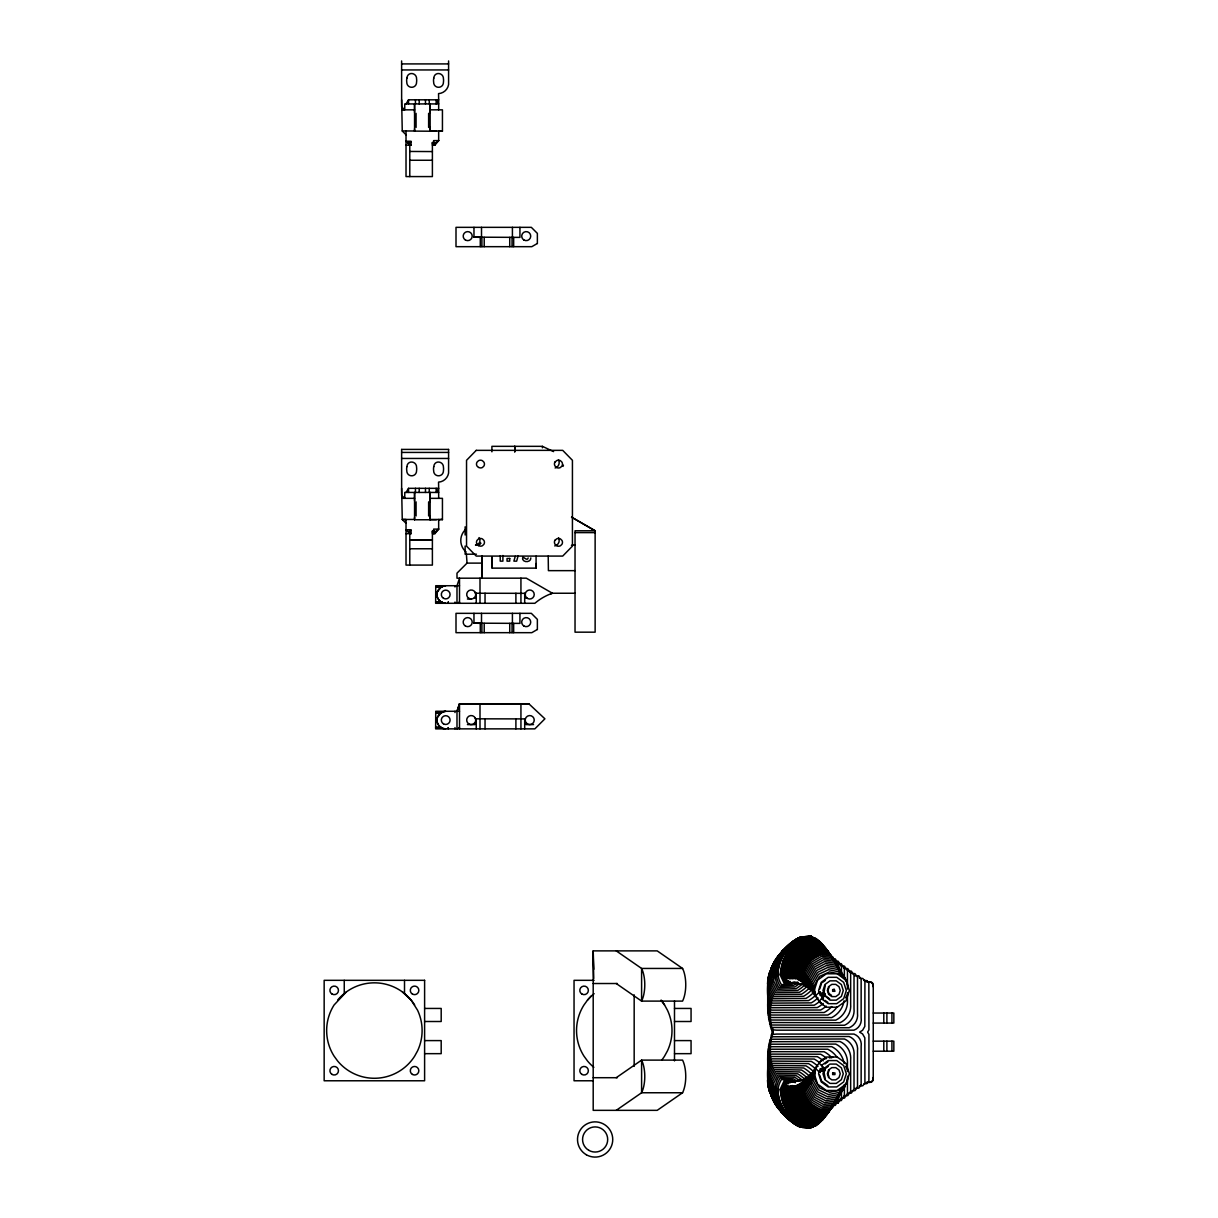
<?xml version="1.0" encoding="UTF-8"?>
<svg xmlns="http://www.w3.org/2000/svg" width="1218" height="1218" viewBox="0 0 1218 1218"><rect width="100%" height="100%" fill="white"/><g stroke="black" fill="none" stroke-linecap="round" stroke-linejoin="round"><path stroke-width="1.5" d="M401.62 449.457L401.636 495.559L404.757 498.132L404.757 492.437L438.663 492.437L436.151 488.327L436.151 492.437M401.62 60.946L401.636 107.047L404.757 109.62L404.757 103.926L438.663 103.926L436.151 99.815L436.151 103.926M406.02 523.298L402.26 519.523L401.62 488.327M406.02 134.787L402.26 131.011L401.62 99.815M409.781 532.692L409.781 533.667L406.02 529.754L411.045 529.754L411.045 533.667L406.02 533.667M409.781 144.181L409.781 145.155L406.02 141.242L411.045 141.242L411.045 145.155L406.02 145.155M414.562 130.996L402.26 130.95M436.409 519.766L414.562 519.766L414.562 517.224M414.562 500.963L414.562 492.925M436.409 131.255L414.562 131.118M414.562 130.752L414.562 128.712M414.562 112.452L414.562 104.413M430.137 515.64L430.137 519.766L430.137 492.437L430.137 501.542M430.137 127.129L430.137 131.255L430.137 103.926L430.137 113.03M434.902 532.525L434.902 531.048L432.39 531.048L432.39 532.525L434.902 532.525L434.902 533.667L432.39 533.667M434.902 144.013L434.902 142.536L432.39 142.536L432.39 144.013L434.902 144.013L434.902 145.155L432.39 145.155M482.115 556.047L482.115 578.169L482.115 555.987M491.905 451.832L491.905 446.336L542.391 446.336L553.596 451.604M492.163 568.136L492.163 556.824L492.163 568.136L536.072 568.136L536.072 556.184M838.136 966.041L831.879 957.561L821.708 956.206L811.523 962.144L805.189 973.106L805.159 984.433L806.377 983.215L806.392 985.134L807.58 983.961M435.739 586.969L435.648 603.291L534.854 603.291A54.597 54.597 0 0 1 552.393 593.242L575.033 593.242M435.648 727.603L435.739 712.545M839.293 1096.276L832.899 1104.848L822.683 1106.325L812.528 1100.554L806.301 1089.79L806.392 1079.102L807.58 1080.29M767.721 1006.784L767.69 1003.921L771.161 1010.133L820.627 1010.026A29.339 29.339 0 0 0 826.246 1006.098M805.159 982.484L803.91 983.733L804.093 971.812L810.518 960.682L820.749 954.562L830.859 955.81L836.994 964.199M840.435 1094.282L833.934 1102.96L823.657 1104.528L813.517 1098.956L807.412 1088.359L807.61 1078.387L808.752 1079.529L808.813 1077.656L809.924 1078.752M772.09 1033.808L772.045 1028.403M803.941 981.769L802.829 982.865L802.982 970.609L809.513 959.282L819.775 952.994L829.839 954.136L835.852 962.433M808.813 1077.656L808.508 1086.867L814.522 1097.281L824.616 1102.686L834.954 1100.996L841.592 1092.211M802.708 981.069L801.414 981.617L801.87 969.467L808.508 957.972L818.8 951.502L828.803 952.537L834.711 960.728L827.783 950.999L817.841 950.07L807.519 956.709L800.774 968.401L800.165 980.657L801.459 980.368M842.749 1090.08L835.974 1098.971L825.591 1100.752L815.527 1095.53L809.62 1085.299L810 1076.895L811.066 1077.96L810.731 1083.67L816.532 1093.718L826.565 1098.758L836.994 1096.87L843.861 1088.77L845.079 1085.588M810.731 1083.67L811.173 1076.118L812.178 1077.138M843.861 1088.77L844.074 1085.04M800.211 979.668L798.917 979.774L799.663 967.396L806.514 955.536L816.867 948.7L826.763 949.538L832.427 957.683M448.3 602.042L448.209 603.291L448.209 602.042M448.3 727.603L448.209 728.866L448.209 727.603M798.978 978.983L798.201 979.744L797.683 978.967L798.551 966.483L805.509 954.425L815.893 947.421L825.743 948.137L831.285 956.297M797.729 978.282L796.968 979.044L796.435 978.237L797.44 965.615L804.504 953.389L814.918 946.203L824.708 946.812L830.143 954.988M530.835 557.92C531.078 562.122 524.273 562.914 522.72 559.473C521.746 553.535 527.105 562.472 528.17 557.92M846.236 1083.228L839.05 1092.455L828.499 1094.556L818.526 1089.866L812.939 1080.183L813.548 1072.982L814.477 1073.911M792.888 978.526L795.735 978.419L796.344 964.839L803.515 952.415L813.959 945.061L823.688 945.564L828.986 953.74M847.88 1076.073L847.286 1082.056L840.07 1090.14L829.473 1092.333L819.531 1087.826L814.05 1078.341L815.329 1070.302M814.431 1074.443L814.629 1072.449M873.169 1077.488L872.91 1079.97L871.251 1081.812L867.947 1082.33M767.69 983.87L769.167 973.228L771.755 968.752M837.177 1006.738A25.182 25.182 0 0 1 827.814 1015.051L770.979 1015.036L767.721 1009.433L767.69 983.368L769 974.507A27.298 27.298 0 0 0 767.644 984.098M772.319 966.422L770.096 979.105L770.096 989.153L773.963 996.72L803.636 996.278A39.966 39.966 0 0 0 812.269 989.366M773.202 965.478L770.857 978.465L770.857 987.006L774.755 994.725L801.474 994.238A41.473 41.473 0 0 0 810.29 987.113M767.69 983.368C768.862 967.61 778.241 952.841 790.939 943.691M804.58 985.195A44.259 44.259 0 0 1 797.714 990.417L776.627 991.026L772.714 983.048L775.257 963.819L783.25 949.979M801.764 984.479A45.523 45.523 0 0 1 796.13 988.635L777.708 989.305L773.811 981.221C773.293 964.823 781.651 948.487 795.537 939.794M799.054 983.87A46.726 46.726 0 0 1 794.73 986.961L778.881 987.676C768.147 970.731 782.656 948.959 796.679 938.804L797.303 938.758M797.866 982.226A47.867 47.867 0 0 1 793.512 985.377L780.144 986.154C769.395 969.33 784.727 948.046 798.262 937.906L799.13 937.83M780.236 975.07L783.052 960.941L791.487 946.34L802.312 936.84L811.614 936.52L803.286 937.129A46.406 46.406 0 0 0 781.484 974.887L785.473 983.139L794.623 982.469L784.118 983.322L780.236 975.07A48.065 48.065 0 0 1 802.312 936.84M792.507 983.9L781.499 984.723C770.796 968.066 786.858 947.239 799.891 937.16L811.401 936.063L800.835 937.068M518.152 555.712L516.66 561.148L513.889 561.148L515.244 556.306M782.154 965.509L781.149 970.533M825.119 1069.13L818.679 1062.614L826.352 1057.026L837.223 1057.026L846.008 1063.421L849.357 1073.758L846.008 1084.081L837.223 1090.475L826.352 1090.475L817.567 1084.081L814.203 1073.758L815.862 1068.658L819.166 1071.977M819.714 989.016L821.632 983.109M825.302 985.286L824.053 991.833M828.986 987.478L827.996 990.493L828.986 993.507L831.544 995.365M824.053 1072.403L825.302 1078.95M828.986 1070.744L827.996 1073.758L828.986 1076.773M459.506 727.603L456.994 728.866L456.994 711.282L459.506 703.745L528.81 703.745L544.903 718.818L534.854 728.866L435.648 728.866L435.648 727.359L441.205 727.359M456.994 711.282L459.506 703.76L528.81 703.745M795.445 1082.421A48.918 48.918 0 0 0 792.507 1080.351L781.499 1079.513C770.796 1096.185 786.858 1116.997 799.891 1127.092L808.935 1127.914L811.264 1127.107M811.614 1127.716L802.312 1127.396L791.487 1117.896L783.052 1103.295L780.236 1089.166L784.118 1080.914L794.623 1081.767L785.473 1081.112L781.484 1089.349A46.406 46.406 0 0 0 803.286 1127.107L812.68 1127.259M794.501 1081.691L786.843 1081.219L782.732 1089.471A44.807 44.807 0 0 0 804.261 1126.741L813.731 1126.726L805.22 1126.3A43.254 43.254 0 0 1 783.981 1089.501L786.021 1085.527L788 1086.563M784.773 1085.375L785.701 1086.136M794.288 1081.569L788.213 1081.264L786.417 1084.766L785.519 1083.868M814.796 1126.117L805.22 1126.3M787.193 1085.756L785.229 1089.471A41.762 41.762 0 0 0 806.194 1125.797L815.497 1126.148L817.232 1122.859M790.863 1081.295L789.568 1081.249L788.213 1083.807L787.346 1082.939M777.054 957.896L781.956 952.978M818.557 1121.717L816.517 1125.462L807.169 1125.219A40.331 40.331 0 0 1 786.463 1089.379L788.335 1085.954L789.097 1086.715M767.827 1062.979L771.39 1056.493L817.324 1056.645A31.303 31.303 0 0 1 823.201 1060.832M833.538 1103.386L829.976 1109.872L828.682 1109.872M790.162 1086.852L789.431 1086.121L787.711 1089.197A38.946 38.946 0 0 0 808.128 1124.564L817.537 1124.701L819.653 1120.925M836.035 1101.453L832.564 1107.664L831.178 1107.664M826.246 1058.153A29.339 29.339 0 0 0 820.627 1054.209L771.161 1054.118L767.69 1060.315L767.721 1057.452M767.644 1057.589L771.024 1051.682L824.129 1051.713A27.298 27.298 0 0 1 831.772 1057.696M790.512 1086.258L788.96 1088.953A37.591 37.591 0 0 0 809.102 1123.849L818.572 1123.879L820.765 1120.058M791.061 1081.158L801.398 1080.777M773.384 965.95L775.059 963.027M781.804 951.41L793.831 940.981A44.259 44.259 0 0 0 772.714 977.323M769.289 973.03L767.827 982.621L767.903 1012.265L771.024 1017.517L831.711 1017.593A23.005 23.005 0 0 0 844.12 1000.754M782.032 951.014L774.176 964.61L771.74 977.871L771.74 984.966L775.638 992.837L799.495 992.289A42.904 42.904 0 0 0 807.473 986.017M845.612 997.801L848.352 993.051M836.644 1103.021L838.212 1103.021L841.455 1097.418L841.455 1089.851M819.075 1122.981L821.998 1118.87M793.162 1087.05L792.553 1086.426L791.456 1088.253A35.048 35.048 0 0 0 811.051 1122.189L820.612 1122.006L822.972 1118.109M406.02 103.926L408.532 99.815L438.663 99.815L438.663 109.833M406.02 492.437L408.532 488.327L438.663 488.327L438.663 498.345M824.951 1115.612L821.632 1120.971L812.01 1121.26A33.83 33.83 0 0 1 792.69 1087.796L793.527 1086.471L795.232 1087.141M781.149 1093.703L782.154 1098.743M794.456 1086.456L793.938 1087.278A32.673 32.673 0 0 0 812.985 1120.255L822.668 1119.86L823.398 1118.687M822.668 1119.86L826.992 1113.039M812.132 1073.987L811.31 1073.165L813.928 1071.901L813.03 1071.003L814.735 1070.774L813.807 1069.846L815.512 1069.602L814.538 1068.628L816.212 1068.369L815.344 1067.501L816.882 1067.09L816.319 1066.526L822.333 1059.401L826.58 1058.503M828.103 1111.867L823.688 1118.672L813.959 1119.19L803.515 1111.821L796.344 1099.412L795.704 1085.877L797.44 1098.621L804.504 1110.846L814.918 1118.033L824.708 1117.424L830.143 1109.248M796.481 1086.654L796.968 1085.208L797.729 1085.954M801.459 1083.868L800.165 1083.578L800.774 1095.835L807.519 1107.527L817.841 1114.181L827.783 1113.237L834.711 1103.508L826.763 1114.714L816.867 1115.536L806.514 1108.7L799.663 1096.839L798.917 1084.462L800.211 1084.568M769.685 1042.41L769.685 1040.492L772.166 1036.777L849.144 1036.488A13.657 13.657 0 0 1 857.502 1050.951L857.502 1086.882L855.021 1090.597L852.052 1090.795M856.543 1088.329L857.502 1086.882M831.285 1107.938L825.743 1116.099L815.893 1116.815L805.509 1109.811L798.551 1097.768L797.683 1085.268L798.201 1084.492L798.978 1085.268M827.783 1113.237L832.427 1106.553L826.763 1114.714M860.304 1086.045L861.141 1084.857L861.141 1046.46A11.206 11.206 0 0 0 853.985 1034.067L776.673 1034.067L772.684 1034.417L770.385 1039.441M861.141 1084.857L858.842 1088.131L854.869 1088.481M828.803 1111.714L818.8 1112.75L808.508 1106.279L801.87 1094.769L801.414 1082.619L802.708 1083.183M346.338 991.939L334.082 1004.987A47.715 47.715 0 0 0 334.082 1056.128L337.614 1060.969A47.715 47.715 0 0 0 414.668 1056.128L417.561 1050.875A47.715 47.715 0 0 0 417.561 1010.224L411.151 1000.13L402.427 991.939M594.125 993.675L591.598 995.761A47.715 47.715 0 0 0 587.502 1000.13L583.97 1004.987A47.715 47.715 0 0 0 583.97 1056.128L587.502 1060.969A47.715 47.715 0 0 0 593.851 1067.318M835.852 1101.803L829.839 1110.1L819.775 1111.242L809.513 1104.954L802.982 1093.627L802.829 1081.371L803.941 1082.467M771.207 1023.653L771.207 1029.24L773.293 1032.057L771.207 1034.995L771.207 1040.294M555.043 462.155L556.504 460.724A4.065 4.065 0 0 1 560.493 460.724L561.94 462.155A3.821 3.821 0 0 1 561.94 466.037L560.493 467.468A4.065 4.065 0 0 1 556.504 467.468L555.043 466.037A4.065 4.065 0 0 1 554.997 461.85M555.043 540.396L556.504 538.965A4.065 4.065 0 0 1 560.493 538.965L561.94 540.396A3.821 3.821 0 0 1 561.94 544.294L560.493 545.71A4.065 4.065 0 0 1 556.504 545.71L555.043 544.294A4.065 4.065 0 0 1 554.997 540.092M434.902 145.155L438.663 140.603L438.663 130.95M434.902 533.667L438.663 529.114L438.663 519.462M820.612 1068.886L825.149 1067.973M845.003 1086.608L838.03 1094.693L827.54 1096.687L817.537 1091.83L811.827 1081.965L812.315 1075.327L813.274 1076.286M822.5 1066.374L822.15 1068.475M587.502 1000.13L591.598 995.761M482.115 563.112L467.042 563.112L456.994 573.16L456.994 578.2L526.298 578.169L552.393 593.242L550.795 593.821M814.796 938.119L805.22 937.936A43.254 43.254 0 0 0 783.981 974.735L786.021 978.724L786.874 977.871M785.366 980.064L788 977.689M785.519 980.368L786.417 979.485L788.183 982.941L797.455 982.515L788.183 982.941L787.346 981.297L788.213 980.429L789.568 983.002L790.863 982.941M789.097 977.521L788.335 978.282L786.463 974.872A40.331 40.331 0 0 1 807.169 939.017L816.517 938.789L818.557 942.534M790.162 977.384L789.431 978.115L787.711 975.039A38.946 38.946 0 0 1 808.128 939.672L817.537 939.535L819.653 943.326M821.206 943.996L819.592 941.255L810.077 941.179A36.296 36.296 0 0 0 790.208 975.603L791.548 977.871L792.202 977.232M793.162 977.201L792.553 977.81L791.456 975.983A35.048 35.048 0 0 1 811.051 942.047L820.612 942.23L823.825 947.558M789.173 982.226L790.01 981.388L790.939 983.093L797.059 982.926M795.232 976.988L794.456 977.78L793.938 976.958A32.673 32.673 0 0 1 812.985 943.98L822.668 944.376L827.844 952.567M791.061 983.093L797.942 983.17M795.308 978.846L796.481 977.582M796.176 983.489L802.814 983.87M798.582 983.824L801.307 984.281M800.896 984.266L805.966 984.875M803.119 984.783L805.707 985.423M805.265 985.408L804.702 985.956L808.387 986.154M806.636 986.062L806.027 986.656L807.854 986.778L807.199 987.433L810.137 987.646M808.752 984.707L807.61 985.849L807.412 975.877L813.517 965.28L823.657 959.708L833.934 961.276L840.435 969.954M809.011 987.554L808.326 988.255L811.401 988.514M842.749 974.156L835.974 965.265L825.591 963.484L815.527 968.706L809.62 978.937L810 987.341L811.066 986.291M810.107 988.392L809.376 989.138L813.061 991.269L812.193 992.137L813.928 992.35L813.03 993.233L814.735 993.462L813.807 994.406L815.512 994.649L814.538 995.608L816.212 995.867L815.344 996.735L816.882 997.146L818.237 999.887M812.178 987.113L811.173 988.118L810.731 980.566L816.532 970.533L826.565 965.478L836.994 967.366L843.907 976.364M813.274 987.95L812.315 988.925L811.827 982.271L817.537 972.421L827.54 967.549L838.03 969.543L845.003 977.643L846.236 981.008M814.477 990.325L813.548 991.269L812.939 984.053L818.526 974.37L828.499 969.695L839.05 971.797L845.079 978.648M819.166 992.274L815.862 995.578L814.203 990.493L817.567 980.155L826.352 973.776L837.223 973.776L846.008 980.155L849.357 990.493L846.008 1000.815L837.223 1007.21L826.352 1007.21L818.679 1001.638L824.632 995.578L829.991 1000.145L836.264 1000.145L841.349 996.461L843.282 990.493L841.349 984.525L836.264 980.84L829.991 980.84L824.921 984.525L822.972 990.493L824.921 996.461M820.399 991.68L819.333 992.761L825.317 993.599M823.566 992.32L820.262 995.624L818.587 990.493L821.236 982.332L828.179 977.308L836.736 977.308L843.678 982.332L846.327 990.493L843.678 998.638L836.736 1003.678L828.179 1003.678L821.434 998.775M822.15 995.761L821.511 996.4L823.475 998.775M818.146 999.765L820.962 1003.114M822.12 998.227L825.134 995.182M789.645 945.214C772.014 956.663 765.452 978.511 768.056 998.669L771.71 1005.398L814.203 1005.2A33.191 33.191 0 0 0 818.877 1002.033M783.128 951.258C769.639 961.733 767.066 980.094 768.406 996.157L772.136 1003.13L811.264 1002.871A35.002 35.002 0 0 0 818.024 997.877M776.308 959.525L779.216 957.181M821.495 1065.415L828.179 1060.558L836.736 1060.558L843.678 1065.598L846.327 1073.758L843.678 1081.904L836.736 1086.943L828.179 1086.943L821.236 1081.904L818.587 1073.758L820.262 1068.612L823.566 1071.916M479.359 544.766L475.492 545.025A4.522 4.522 0 0 0 478.978 537.625M822.881 982.195L825.393 980.368M824.997 1063.923L827.905 1061.807M825.302 1068.551L828.255 1066.42M616.232 1077.702L641.597 1060.117L682.567 1060.117A21.452 9.059 -90 0 1 682.567 1092.759L657.202 1110.344L593.196 1110.344L593.196 950.877L657.202 950.877L682.567 968.447A21.452 9.059 -90 0 1 682.567 1001.105L641.597 1001.105L616.232 983.52M616.232 1110.344L641.597 1092.759L682.567 1092.759M459.506 602.042L456.994 603.291L456.994 585.721L459.506 578.2L459.506 603.291M789.523 978.298L792.674 977.552M789.294 978.511L794.09 977.475M829.397 1057.924L832.929 1057.194M789.355 978.663L793.969 977.765M793.831 978.069L790.726 978.617L789.797 976.09L790.528 978.115L791.502 977.14L792.081 978.648L793.329 978.45M821.602 1069.876L825.028 1069.343M863.988 1084.005L866.957 1083.548L868.845 1081.203L868.921 1077.884L868.921 1034.341L867.642 1032.118L868.921 1029.895L868.845 983.033L866.957 980.688L863.988 980.231L864.917 981.312L864.826 1026.393L862.572 1030.306L859.588 1032.118L862.572 1033.945L864.826 1037.843L864.917 1082.924L862.831 1085.74L859.329 1086.151M571.44 545.329L575.033 544.781M825.317 1070.637L819.333 1071.475L820.399 1072.556M806.377 1081.021L805.159 1079.803L805.159 1081.751L803.91 1080.503L804.093 1092.424L810.518 1103.554L820.749 1109.674L830.859 1108.426L836.994 1100.037M813.852 1073.804L810.366 1074.169L811.142 1074.946M436.988 587.228L442.317 586.969M436.988 712.789L442.317 712.545M812.634 1074.794L809.376 1075.113L810.107 1075.844M785.473 983.139L796.039 982.454M811.401 1075.738L808.326 1075.996L809.011 1076.682L806.027 1077.58L806.636 1078.189M803.286 937.129L812.68 936.992M808.387 1078.097L804.702 1078.28L805.265 1078.843M848.078 1093.262L851.352 1093.109L854.016 1088.983L854.016 1055.458A16.062 16.062 0 0 0 844.5 1038.984L771.74 1039.228L769.076 1043.354L769.076 1052.839M805.707 1078.828L803.119 1079.452M789.568 983.002L797.272 982.713M844.287 1095.743L847.835 1095.621L850.651 1091.1L850.651 1059.904A18.437 18.437 0 0 0 840.039 1041.527L771.405 1041.71L768.588 1046.232L768.588 1053.57M805.966 1079.361L798.582 1080.412M841.608 1098.194L844.47 1098.134L847.454 1093.231L847.454 1076.956M798.201 1080.031L801.307 1079.97M866.348 1082.345L870.109 1082.345A3.136 3.136 0 0 0 873.245 1079.209L873.26 985.027A3.136 3.136 0 0 0 870.109 981.891L868.815 981.921L871.251 982.424L872.91 984.281L873.169 986.747M838.212 1100.63L841.257 1100.6L844.379 1095.347L844.379 1086.426M801.566 1080.381L796.176 1080.762M819.592 1122.981L810.077 1123.057A36.296 36.296 0 0 1 790.208 1088.648L791.548 1086.365L792.202 1087.019M820.445 943.645L818.572 940.357L809.102 940.387A37.591 37.591 0 0 0 788.96 975.283L790.512 977.978L791.548 977.871M793.664 983.489L797.455 983.474M834.969 1103.021L838.212 1103.021M401.62 63.915L448.589 63.915M401.62 69.944L448.589 69.944M402.26 109.62L404.757 109.62M402.26 109.833L414.562 109.833M430.137 109.833L442.439 109.833L442.439 131.255L438.663 131.255M430.137 130.95L442.439 131.011M411.045 141.897L409.781 141.897L409.781 176.58M409.781 151.458L432.39 151.565M409.781 160.258L432.39 160.258M401.62 449.412L448.589 449.412M401.62 452.426L448.589 452.426M401.62 458.455L448.589 458.455M402.26 498.132L404.757 498.132M402.26 498.345L414.562 498.345M430.137 498.345L442.439 498.345L442.439 519.766M414.562 519.462L402.26 519.462L406.02 519.523L406.02 565.091L432.39 565.091L432.39 531.048M430.137 519.462L442.439 519.462L438.663 519.766M411.045 530.409L409.781 530.409L409.781 565.091M575.033 532.616L595.13 532.616M409.781 539.97L432.39 539.97M409.781 540.076L432.39 540.076M409.781 548.77L432.39 548.77M476.451 554.205L465.124 554.205L465.124 546.029M575.033 570.648L548.404 570.648L548.207 556.108M459.506 585.721L435.739 585.721L435.739 587.228L441.205 587.228M475.538 593.242L525.369 593.333M474.411 597.703L476.238 597.703M524.699 597.703L526.526 597.703M467.423 599.028L471.214 599.028M435.648 601.783L441.205 601.783M442.286 602.042L436.912 601.783M459.506 711.282L435.739 711.282L435.739 712.789L441.205 712.789M525.369 718.909L475.538 718.818L475.127 717.813M474.411 723.264L476.238 723.264M524.699 723.264L526.526 723.264M467.423 724.588L475.005 724.588M525.948 724.588L533.514 724.588M807.29 937.129L811.63 937.129M831.178 956.572L832.564 956.572L836.035 962.783M831.605 958.87L835.304 958.87L838.669 964.778L838.669 968.538M682.567 968.447L641.597 968.447L616.232 950.877M594.125 980.323L574.043 980.323L574.043 1080.777L592.999 1080.777M866.348 981.891L870.109 981.891M593.196 983.52L617.404 983.52M424.61 1008.443L441.19 1008.443L441.19 1021.506L424.61 1021.506M674.498 1008.443L691.063 1008.443L691.063 1021.506L674.498 1021.506M873.26 1013.041L893.845 1013.041L893.845 1023.074L873.26 1023.074M424.61 1040.598L441.19 1040.598L441.19 1053.661L424.61 1053.661M674.498 1040.598L691.063 1040.598L691.063 1053.661L674.498 1053.661M873.26 1041.162L893.845 1041.162L893.845 1051.21L873.26 1051.21M593.196 1077.702L617.404 1077.702M831.605 1105.381L835.304 1105.381L838.669 1099.473L838.669 1095.713M836.644 961.215L838.212 961.23L841.455 966.818L841.455 974.385M838.212 963.605L841.257 963.636L844.379 968.904L844.379 977.81M868.815 1082.33L870.109 1082.345M841.608 966.041L844.47 966.118L847.454 971.02L847.454 989.092M795.43 1081.264L790.939 1081.158L790.01 1082.848L789.173 1082.01M825.865 950.101L821.632 943.265L812.01 942.976A33.83 33.83 0 0 0 792.69 976.44L793.527 977.78L793.938 976.958M473.969 227.34L473.969 237.16L481.506 237.388L481.506 227.34M473.969 613.339L473.969 623.159L481.506 623.388L481.506 613.339M844.287 968.493L847.835 968.615L850.651 973.136L850.651 1004.332A18.437 18.437 0 0 1 840.039 1022.724L771.405 1022.526L768.588 1018.004L768.588 1010.666M789.568 1081.249L795.156 1081.447M788.183 1081.31L795.598 1081.645M848.078 970.974L851.352 971.142L854.016 975.268L854.016 1008.793A16.062 16.062 0 0 1 844.5 1025.251L771.74 1025.023L769.076 1020.882L769.076 1011.412M473.969 237.16L519.934 237.388L519.934 227.34M473.969 623.159L519.934 623.388L519.934 613.339M852.052 973.456L855.021 973.639L857.502 977.354L857.502 1013.285A13.657 13.657 0 0 1 849.144 1027.748L772.166 1027.459L769.685 1023.744L769.685 1019.968M801.764 1079.757A45.523 45.523 0 0 0 796.13 1075.601L777.708 1074.946L773.811 1083.015C773.11 1100.098 782.489 1116.404 796.679 1125.432L797.303 1125.493M796.45 1080.899A47.867 47.867 0 0 0 793.512 1078.859L780.144 1078.082C769.395 1094.906 784.727 1116.206 798.262 1126.33L802.388 1126.68M785.473 1081.112L786.843 1081.219M854.869 975.77L858.842 976.12L860.304 978.206M436.912 727.359L439.424 727.603M859.329 978.084L862.831 978.496L864.917 981.312M796.602 1085.938L792.888 1085.725M821.602 994.36L825.028 994.893M796.679 1086.319L792.081 1085.588L791.502 1087.095L790.528 1086.121L795.278 1086.426M825.149 996.263L820.612 995.365M823.414 1005.063L819.029 1000.815M810.884 1127.914L800.835 1127.168M825.302 995.685L829.732 998.897M824.997 1000.328L827.905 1002.429M827.905 1085.695L821.632 1081.127L819.714 1075.235M478.476 467.468L477.014 466.037A3.821 3.821 0 0 1 477.014 462.155L478.476 460.724A4.065 4.065 0 0 1 482.45 460.724L483.911 462.155A3.821 3.821 0 0 1 483.911 466.037L482.45 467.468A3.821 3.821 0 0 1 478.765 467.423M478.476 545.71L477.014 544.294A3.821 3.821 0 0 1 477.014 540.396L478.476 538.965A4.065 4.065 0 0 1 482.45 538.965L483.911 540.396A3.821 3.821 0 0 1 483.911 544.294L482.45 545.71A3.821 3.821 0 0 1 478.765 545.664M406.02 141.242L411.045 145.155M406.02 529.754L411.045 533.667M783.235 1112.308L777.054 1106.355M785.671 1115.094C770.492 1104.833 766.716 1085.284 768.406 1068.095L772.136 1061.106L811.264 1061.38A35.002 35.002 0 0 1 818.024 1066.374M818.877 1062.203A33.191 33.191 0 0 0 814.203 1059.036L771.71 1058.838L768.056 1065.567C765.909 1084.34 770.72 1105.244 786.828 1116.662M837.177 1057.498A25.182 25.182 0 0 0 827.814 1049.2L770.979 1049.216L767.721 1054.803L767.69 1080.884C768.862 1096.626 778.241 1111.395 790.939 1120.56M780.86 1112.049L793.831 1123.255A44.259 44.259 0 0 1 772.714 1086.913L772.714 1081.203L776.627 1073.225L797.714 1073.819A44.259 44.259 0 0 1 804.58 1079.041M795.537 1124.442C781.971 1114.348 768.406 1092.957 778.881 1076.56L794.73 1077.275A46.726 46.726 0 0 1 799.054 1080.381M792.507 1080.351L795.202 1082.741M797.942 1085.284L795.735 1085.817M785.366 1084.187L788.685 1087.507M839.05 971.797L846.145 979.881M866.957 980.688L867.947 981.921M664.556 1004.987L661.039 1000.13A47.715 47.715 0 0 1 664.556 1004.987L667.449 1010.224A47.715 47.715 0 0 1 667.449 1050.875L664.556 1056.128A47.715 47.715 0 0 1 661.968 1059.797M858.842 976.12L861.141 979.394L861.141 1017.791A11.206 11.206 0 0 1 853.985 1030.169L776.673 1030.169L772.684 1029.819L770.385 1026.546L770.385 1022.892M827.783 950.999L828.803 952.537M849.342 971.035L850.651 973.136M845.612 1066.45L848.352 1071.201M783.25 1114.257L775.257 1100.417L772.714 1086.913M771.755 1095.5L769.167 1091.008L767.827 1081.614L767.903 1051.971L771.024 1046.719L831.711 1046.643A23.005 23.005 0 0 1 844.12 1063.481M773.384 1098.301L782.032 1113.222M769.289 1091.206L769 1089.745A27.298 27.298 0 0 1 767.644 1080.138M767.644 1006.647L771.024 1012.554L824.129 1012.523A27.298 27.298 0 0 0 831.772 1006.555M829.976 954.364L833.538 960.85M767.827 1001.257L771.39 1007.743L817.324 1007.59A31.303 31.303 0 0 0 823.201 1003.419M817.232 941.392L815.497 938.104L806.194 938.439A41.762 41.762 0 0 0 785.229 974.765L787.193 978.496M786.021 978.724L784.773 978.876M813.731 937.525L804.261 937.495A44.807 44.807 0 0 0 782.732 974.781L786.843 983.017M810.884 936.322L811.264 937.129M475.127 592.252L475.583 593.333M814.629 991.787L814.888 994.39L814.05 985.91L819.531 976.41L829.473 971.903L840.07 974.111L847.286 982.18L847.88 988.163M774.176 1099.626L771.74 1086.365L771.74 1079.27L775.638 1071.414L799.495 1071.962A42.904 42.904 0 0 1 807.473 1078.235M773.202 1098.758L770.857 1085.771L770.857 1077.23L774.755 1069.511L801.474 1069.998A41.473 41.473 0 0 1 808.965 1075.768M772.319 1097.814L770.096 1085.147L770.096 1075.098L773.963 1067.531L803.636 1067.958A39.966 39.966 0 0 1 812.269 1074.87M767.69 1080.884L769 1089.745L767.69 1080.366M466.372 553.946L467.042 563.112M810 987.341L809.924 985.484L808.813 986.595L808.508 977.369L814.522 966.955L824.616 961.565L834.954 963.24L841.592 972.025M593.196 950.877L593.775 969.284M593.196 955.902L593.76 978.556M438.663 99.815L438.541 93.619A10.871 10.871 0 0 0 448.589 84.575L448.589 60.946M438.663 488.327L438.541 482.13A10.871 10.871 0 0 0 448.589 473.086L448.589 449.457M839.293 967.96L832.899 959.388L822.683 957.927L812.528 963.682L806.301 974.446L806.392 985.134M838.136 1098.194L831.879 1106.675L821.708 1108.03L811.523 1102.092L805.189 1091.145L805.159 1079.803M536.072 563.538L536.072 568.136M891.926 1013.041L891.926 1023.074M891.926 1041.162L891.926 1051.21M886.902 1013.041L886.902 1023.074M886.902 1041.162L886.902 1051.21M883.796 1013.041L883.796 1023.074M883.796 1041.162L883.796 1051.21M847.454 992.716L847.454 999.948A20.752 20.752 0 0 1 835.776 1020.151L771.161 1020.029L768.193 1015.127L768.193 1011.519M847.454 1071.535L847.454 1064.304A20.752 20.752 0 0 0 835.776 1044.085L771.161 1044.207L768.193 1049.109L768.193 1052.733M772.791 1028.357L772.791 1034.006M674.498 1000.952L674.498 1060.893M634.167 994.817L634.167 1066.389M542.391 446.336L542.391 447.828M524.699 593.242L524.699 603.291M524.699 718.818L524.699 728.866M520.939 578.185L520.939 603.291M520.939 703.745L520.939 728.866M515.899 593.242L515.899 603.291M515.899 718.818L515.899 728.866M513.661 237.388L513.661 246.675M513.661 623.388L513.661 632.675M512.413 227.34L512.413 237.388M512.413 613.339L512.413 623.388M512.047 237.388L512.047 246.675M512.047 623.388L512.047 632.675M509.733 237.388L509.733 246.675M509.733 623.388L509.733 632.675M502.897 555.499L502.897 561.148L500.217 561.148L500.217 555.941M485.038 593.242L485.038 603.291M485.038 718.818L485.038 728.866M484.216 237.388L484.216 246.675M484.216 623.388L484.216 632.675M481.902 237.388L481.902 246.675M481.902 623.388L481.902 632.675M480.288 237.388L480.288 246.675M480.288 623.388L480.288 632.675M479.999 578.185L479.999 603.291M479.999 703.745L479.999 728.866M476.238 593.242L476.238 603.291M476.238 718.818L476.238 728.866M465.124 526.815L465.124 534.991M459.506 703.745L459.506 728.866M454.999 585.721L454.999 586.969M454.999 602.042L454.999 603.291M454.999 711.282L454.999 712.545M454.999 727.603L454.999 728.866M432.39 142.536L432.39 176.58L406.02 176.58L406.02 130.95M429.254 99.815L429.254 103.926M429.254 488.327L429.254 492.437M428.629 113.35L428.629 127.433M428.629 501.862L428.629 515.945M425.478 99.815L425.478 103.926M425.478 488.327L425.478 492.437M419.205 99.815L419.205 103.926M419.205 488.327L419.205 492.437M416.069 113.35L416.069 127.433M416.069 501.862L416.069 515.945M415.445 99.815L415.445 103.926M415.445 488.327L415.445 492.437M414.562 103.926L414.562 131.255M414.562 492.437L414.562 519.766M408.532 99.815L408.532 103.926M408.532 488.327L408.532 492.437M404.513 980.323L404.513 993.675M344.252 980.323L344.252 993.675M795.156 1124.412A45.523 45.523 0 0 1 773.811 1087.415M816.867 1115.536A28.379 28.379 0 0 1 798.917 1084.462M820.749 1109.674A24.634 24.634 0 0 1 803.91 1080.503M815.893 1116.815A29.384 29.384 0 0 1 797.683 1085.268M819.775 1111.242A25.517 25.517 0 0 1 802.662 1081.599M818.8 1112.75A26.431 26.431 0 0 1 801.414 1082.619M817.841 1114.181A27.39 27.39 0 0 1 800.165 1083.578M814.918 1118.033A30.45 30.45 0 0 1 796.435 1086.014M767.721 984.829A25.182 25.182 0 0 1 768.939 975.801M767.949 982.119A23.005 23.005 0 0 1 768.969 977.095M802.312 1127.396A48.065 48.065 0 0 1 780.236 1089.166M768.939 1088.45A25.182 25.182 0 0 1 767.721 1079.407M768.969 1087.141A23.005 23.005 0 0 1 767.949 1082.117M769.106 1085.847A20.752 20.752 0 0 1 768.391 1082.787M815.497 1068.856A36.738 36.738 0 0 0 808.539 1063.634L772.654 1063.329L768.862 1070.515L768.862 1083.792L771.542 1096.809L769.426 1084.477L769.426 1072.845L773.263 1065.461L805.981 1065.841A38.397 38.397 0 0 1 814.416 1072.525M815.497 995.395A36.738 36.738 0 0 1 808.539 1000.602L772.654 1000.922L768.862 993.721L768.862 980.444L771.542 967.427L769.426 979.759L769.426 991.391L773.263 998.775L805.981 998.41A38.397 38.397 0 0 0 814.416 991.726M776.292 975.953A47.867 47.867 0 0 1 798.262 937.906M773.811 976.821A45.523 45.523 0 0 1 795.156 939.824M774.998 976.364A46.726 46.726 0 0 1 796.679 938.804M796.435 978.237A30.45 30.45 0 0 1 814.918 946.203M800.165 980.657A27.39 27.39 0 0 1 817.841 950.07M798.917 979.774A28.379 28.379 0 0 1 816.867 948.7M801.414 981.617A26.431 26.431 0 0 1 818.8 951.502M802.662 982.637A25.517 25.517 0 0 1 819.775 952.994M797.683 978.967A29.384 29.384 0 0 1 815.893 947.421M803.91 983.733A24.619 24.619 0 0 1 820.749 954.562M795.187 977.567A31.531 31.531 0 0 1 813.959 945.061M777.708 975.588A48.918 48.918 0 0 1 799.891 937.16M796.679 1125.432A46.726 46.726 0 0 1 774.998 1087.887M768.193 983.048A20.752 20.752 0 0 1 769.106 978.389M798.262 1126.33A47.867 47.867 0 0 1 776.292 1088.298M799.891 1127.092A48.918 48.918 0 0 1 777.708 1088.648M813.959 1119.19A31.531 31.531 0 0 1 795.187 1086.684M479.74 544.416A5.527 5.527 0 0 1 478.598 545.299M558.529 537.854A5.527 5.527 0 0 1 554.723 545.938M558.468 459.902A5.527 5.527 0 0 1 555.119 468.001M466.235 552.119A15.073 15.073 0 0 1 466.235 528.901M563.432 465.154A10.048 10.048 0 0 1 563.036 466.357M337.614 1000.13A47.715 47.715 0 0 1 414.668 1004.987M514.757 446.336L514.757 451.832L514.757 446.336M437.216 592.237C435.663 597.581 440.14 603.397 445.697 603.291A8.785 8.785 0 0 1 436.912 594.506A8.785 8.785 0 0 1 445.697 585.721L441.312 586.893L437.216 592.237M437.216 717.798C435.663 723.157 440.14 728.973 445.697 728.866A8.785 8.785 0 0 1 436.912 720.082A8.785 8.785 0 0 1 445.697 711.282L441.312 712.469L437.216 717.798M406.888 78.196L406.736 79.079A10.368 10.368 0 0 0 406.736 81.789C406.523 89.127 416.83 89.127 416.602 81.789A10.368 10.368 0 0 0 416.602 79.079C416.921 72.441 407.421 71.253 406.888 78.196M433.76 78.196L433.608 79.079A10.368 10.368 0 0 0 433.608 81.789C433.395 89.127 443.702 89.127 443.474 81.789A10.368 10.368 0 0 0 443.474 79.079C443.794 72.441 434.293 71.253 433.76 78.196M406.888 466.707L406.736 467.59A10.368 10.368 0 0 0 406.736 470.3C406.523 477.639 416.83 477.639 416.602 470.3A10.368 10.368 0 0 0 416.602 467.59C416.921 460.952 407.421 459.765 406.888 466.707M433.76 466.707L433.608 467.59A10.368 10.368 0 0 0 433.608 470.3C433.395 477.639 443.702 477.639 443.474 470.3A10.368 10.368 0 0 0 443.474 467.59C443.794 460.952 434.293 459.765 433.76 466.707M828.59 986.702L827.372 990.493L828.59 994.269L831.818 996.613L835.792 996.613L839.004 994.269L840.237 990.493L839.004 986.702L835.792 984.372L831.818 984.372L828.59 986.702M832.655 989.655L832.655 991.315L834.954 991.315L834.239 989.138L832.655 989.655M824.921 1067.79L822.972 1073.758L824.921 1079.711L829.991 1083.411L836.264 1083.411L841.349 1079.711L843.282 1073.758L841.349 1067.79L836.264 1064.09L829.991 1064.09L824.921 1067.79M828.59 1069.967L827.372 1073.758L828.59 1077.534L831.818 1079.879L835.792 1079.879L839.004 1077.534L840.237 1073.758L839.004 1069.967L835.792 1067.638L831.818 1067.638L828.59 1069.967M832.655 1072.921L832.655 1074.58L834.954 1074.58L834.954 1072.921L832.655 1072.921M480.684 543.167L480.303 543.761A5.527 5.527 0 0 0 480.684 543.167M476.238 450.356L466.54 460.313L466.54 546.136L476.238 556.078L562.716 556.078L572.43 546.136L572.43 460.313L562.716 450.356L476.238 450.356M438.663 140.603L433.638 145.155L433.638 140.603L438.663 140.603M438.663 529.114L433.638 533.667L433.638 529.114L438.663 529.114M537.366 243.478L531.809 246.675L456.004 246.675L456.004 227.34L531.337 227.34L537.366 233.369L537.366 243.478M537.366 629.478L531.809 632.675L456.004 632.675L456.004 613.339L531.337 613.339L537.366 619.368L537.366 629.478M595.13 530.774L575.033 530.774L575.033 632.172L595.13 632.172L595.13 530.774L571.577 517.178L595.13 530.774M509.718 558.468L507.038 558.468L507.038 561.148L509.718 561.148L509.718 558.468M424.61 980.323L324.155 980.323L324.155 1080.777L424.61 1080.777L424.61 980.323M641.597 1001.105L641.597 968.447A21.452 9.059 -90 0 1 641.597 1001.105M641.597 1092.759L641.597 1060.117A21.452 9.059 -90 0 1 641.597 1092.759M588.842 1150.355A12.561 12.561 0 0 0 607.691 1139.469A12.561 12.561 0 0 0 588.842 1128.599A12.561 12.561 0 0 0 588.842 1150.355M586.315 1154.74A17.631 17.631 0 0 0 612.745 1139.469A17.631 17.631 0 0 0 586.315 1124.214A17.631 17.631 0 0 0 586.315 1154.74M581.945 994.071A4.263 4.263 0 0 0 588.355 990.371A4.263 4.263 0 0 0 581.945 986.671A4.263 4.263 0 0 0 581.945 994.071M581.945 1074.428A4.263 4.263 0 0 0 588.355 1070.729A4.263 4.263 0 0 0 581.945 1067.029A4.263 4.263 0 0 0 581.945 1074.428M468.945 598.419A4.522 4.522 0 0 0 475.736 594.506A4.522 4.522 0 0 0 468.945 590.593A4.522 4.522 0 0 0 468.945 598.419M443.504 598.312A4.4 4.4 0 0 0 450.097 594.506A4.4 4.4 0 0 0 443.504 590.7A4.4 4.4 0 0 0 443.504 598.312M527.47 598.419A4.522 4.522 0 0 0 534.245 594.506A4.522 4.522 0 0 0 527.47 590.593A4.522 4.522 0 0 0 527.47 598.419M523.953 626.052A4.522 4.522 0 0 0 530.728 622.124A4.522 4.522 0 0 0 523.953 618.211A4.522 4.522 0 0 0 523.953 626.052M465.443 626.052A4.522 4.522 0 0 0 472.219 622.124A4.522 4.522 0 0 0 465.443 618.211A4.522 4.522 0 0 0 465.443 626.052M468.945 723.994A4.522 4.522 0 0 0 475.736 720.082A4.522 4.522 0 0 0 468.945 716.154A4.522 4.522 0 0 0 468.945 723.994M527.47 723.994A4.522 4.522 0 0 0 534.245 720.082A4.522 4.522 0 0 0 527.47 716.154A4.522 4.522 0 0 0 527.47 723.994M443.504 723.888A4.4 4.4 0 0 0 450.097 720.082A4.4 4.4 0 0 0 443.504 716.275A4.4 4.4 0 0 0 443.504 723.888M412.43 1074.428A4.263 4.263 0 0 0 418.84 1070.729A4.263 4.263 0 0 0 412.43 1067.029A4.263 4.263 0 0 0 412.43 1074.428M412.43 994.071A4.263 4.263 0 0 0 418.84 990.371A4.263 4.263 0 0 0 412.43 986.671A4.263 4.263 0 0 0 412.43 994.071M332.057 994.071A4.263 4.263 0 0 0 338.467 990.371A4.263 4.263 0 0 0 332.057 986.671A4.263 4.263 0 0 0 332.057 994.071M332.057 1074.428A4.263 4.263 0 0 0 338.467 1070.729A4.263 4.263 0 0 0 332.057 1067.029A4.263 4.263 0 0 0 332.057 1074.428M523.953 240.037A4.522 4.522 0 0 0 530.728 236.125A4.522 4.522 0 0 0 523.953 232.212A4.522 4.522 0 0 0 523.953 240.037M465.443 240.037A4.522 4.522 0 0 0 472.219 236.125A4.522 4.522 0 0 0 465.443 232.212A4.522 4.522 0 0 0 465.443 240.037"/></g></svg>
